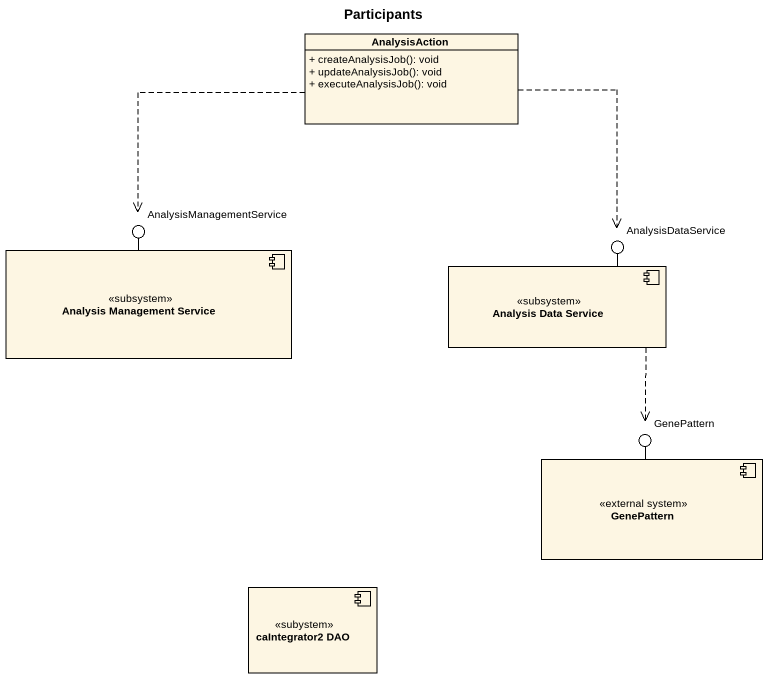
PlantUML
@startuml
title Participants
allowmixing
hide circle
hide empty members
skinparam classAttributeIconSize 0
class AnalysisAction {
  + createAnalysisJob(): void
  + updateAnalysisJob(): void
  + executeAnalysisJob(): void
}
() AnalysisManagementService
component "Analysis Management Service" as Analysis_Management_Service <<subsystem>>
() AnalysisDataService
component "Analysis Data Service" as Analysis_Data_Service <<subsystem>>
() GenePattern
component "GenePattern" as GenePattern_2 <<external system>>
component "caIntegrator2 DAO" as caIntegrator2_DAO <<subystem>>
Analysis_Management_Service -up- AnalysisManagementService
Analysis_Data_Service -up- AnalysisDataService
GenePattern_2 -up- GenePattern
AnalysisAction .left.> AnalysisManagementService
AnalysisAction ..> AnalysisDataService
Analysis_Data_Service ..> GenePattern
@enduml
